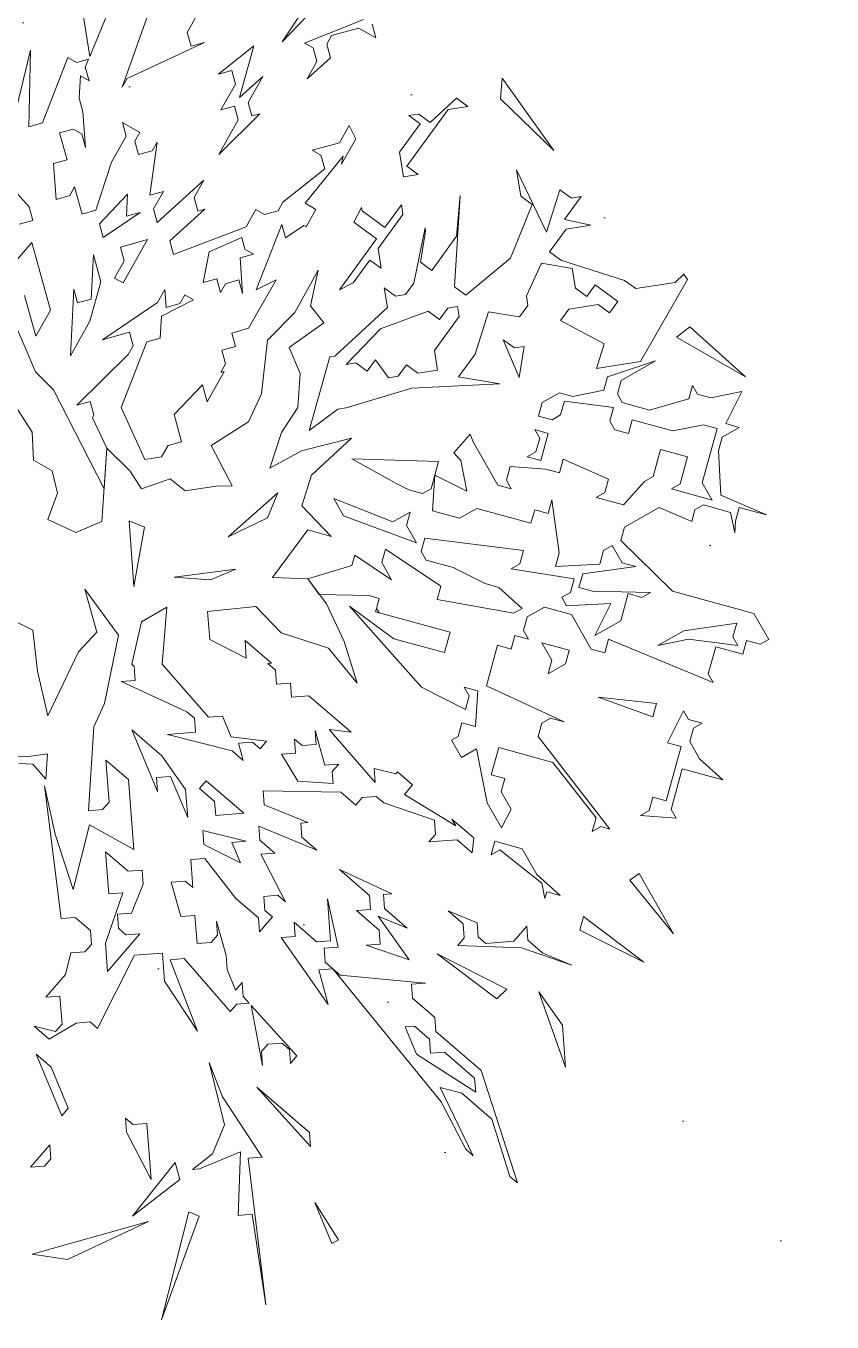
# Model space of a CAD drawing. Header units: millimetres. Extents: x -38151500 to -28914887, y -20564105 to -20349562.
# Drawn here: x -32285556 to -32284884, y -20494034 to -20492955 of the extents above; entities that cross this region are included whole.
import ezdxf

# ---------------------------------------------------------------- set-up
doc = ezdxf.new("R2010")
doc.units = ezdxf.units.MM
doc.header["$MEASUREMENT"] = 0
doc.layers.add('Новый_ГП_озеленение_газон_Ном._пера__74', color=74, linetype='Continuous', lineweight=20)
doc.layers.add('Новый_ГП_озеленение_кустарники_Ном._пера__10', color=75, linetype='Continuous', lineweight=5)

msp = doc.modelspace()

# ---------------------------------------------------------------- hatches: boundary and pattern name
at = {"layer": 'Новый_ГП_озеленение_газон_Ном._пера__74', "linetype": 'Continuous', "lineweight": 20}
h = msp.add_hatch(dxfattribs=at)
h.set_pattern_fill('AR_SAND_0003', color=74, style=0, pattern_type=2)
h.set_pattern_definition([(37.5, (5813926.6, -7295.8), (-24.0004694, 734.119856), [0, -579.12, 0, -647.7, 0, -619.125]), (7.5, (5813926.6, -7295.8), (674.284925, 1075.23765), [0, -312.42, 0, -521.97, 0, -200.025]), (327.5, (5813458, -7295.8), (1186.488555, 2.155777), [0, -190.5, 0, -685.8, 0, -895.35]), (317.5, (5813458, -7295.8), (1145.334679, 334.393985), [0, -95.25, 0, -449.58, 0, -514.35])])
h.paths.add_polyline_path([(-32293694.96, -20504663.52), (-32291903.63, -20505783.03), (-32281275.83, -20488776.26), (-32284827.17, -20486556.57), (-32286924.7, -20489954.85), (-32285213.47, -20491075.66)])

# ---------------------------------------------------------------- linework, layer by layer
at = {"layer": 'Новый_ГП_озеленение_кустарники_Ном._пера__10', "color": 75, "linetype": 'Continuous', "lineweight": 5}
for p, q in [((-32285427.81, -20492871.64), (-32285475.51, -20493006.24)), ((-32285308.03, -20492916.7), (-32285342.2, -20492968.65)), ((-32285342.2, -20492968.65), (-32285297.49, -20492921.4)), ((-32285510.62, -20492930.32), (-32285502.52, -20492980.68)), ((-32285502.52, -20492980.68), (-32285480.87, -20492928.15)), ((-32285421.31, -20492960.88), (-32285409.08, -20492939.28)), ((-32285274.55, -20492949.92), (-32285323.73, -20492969.61)), ((-32285264.23, -20492965.27), (-32285267.36, -20492953.99)), ((-32285418.19, -20492972.15), (-32285421.31, -20492960.88)), ((-32285305.26, -20492970.56), (-32285301.18, -20492963.36)), ((-32285301.18, -20492963.36), (-32285278.63, -20492957.12)), ((-32285278.63, -20492957.12), (-32285264.23, -20492965.27)), ((-32285551.93, -20492975.54), (-32285563.61, -20493023.9)), ((-32285553.29, -20493039.25), (-32285551.93, -20492975.54)), ((-32285471.44, -20492999.04), (-32285406.91, -20492969.03)), ((-32285406.91, -20492969.03), (-32285418.19, -20492972.15)), ((-32285366.02, -20492971.98), (-32285395.45, -20492995.54)), ((-32285377.93, -20493014.96), (-32285366.02, -20492971.98)), ((-32285323.73, -20492969.61), (-32285316.53, -20492973.68)), ((-32285316.53, -20492973.68), (-32285313.41, -20492984.96)), ((-32285302.13, -20492981.83), (-32285305.26, -20492970.56)), ((-32285520.68, -20492981.66), (-32285542.01, -20493036.13)), ((-32285513.48, -20492985.74), (-32285520.68, -20492981.66)), ((-32285503.46, -20492982.96), (-32285513.48, -20492985.74)), ((-32285506.28, -20492989.81), (-32285503.46, -20492982.96)), ((-32285321.56, -20492999.35), (-32285302.13, -20492981.83)), ((-32285313.41, -20492984.96), (-32285321.56, -20492999.35)), ((-32285511.31, -20493015.49), (-32285510.36, -20492997.01)), ((-32285510.36, -20492997.01), (-32285503.16, -20493001.09)), ((-32285503.16, -20493001.09), (-32285506.28, -20492989.81)), ((-32285475.51, -20493006.24), (-32285471.44, -20492999.04)), ((-32285395.45, -20492995.54), (-32285384.17, -20492992.42)), ((-32285384.17, -20492992.42), (-32285381.05, -20493003.69)), ((-32285358.5, -20492997.44), (-32285377.93, -20493014.96)), ((-32285370.73, -20493019.04), (-32285358.5, -20492997.44)), ((-32285160.63, -20493015.9), (-32285159.12, -20492998.91)), ((-32285159.12, -20492998.91), (-32285116.16, -20493059.15)), ((-32285381.05, -20493003.69), (-32285393.28, -20493025.28)), ((-32285508.19, -20493026.76), (-32285511.31, -20493015.49)), ((-32285367.61, -20493030.31), (-32285370.73, -20493019.04)), ((-32285219.19, -20493035.6), (-32285197.24, -20493015.41)), ((-32285197.24, -20493015.41), (-32285187.78, -20493022.29)), ((-32285116.16, -20493059.15), (-32285160.63, -20493015.9)), ((-32285506.02, -20493056.51), (-32285508.19, -20493026.76)), ((-32285395.19, -20493062.23), (-32285360.85, -20493028.44)), ((-32285393.28, -20493025.28), (-32285382.01, -20493022.16)), ((-32285382.01, -20493022.16), (-32285378.88, -20493033.44)), ((-32285360.85, -20493028.44), (-32285367.61, -20493030.31)), ((-32285204.13, -20493024.86), (-32285238.56, -20493072.14)), ((-32285236.81, -20493030), (-32285228.64, -20493028.72)), ((-32285227.36, -20493036.89), (-32285236.81, -20493030)), ((-32285228.64, -20493028.72), (-32285219.19, -20493035.6)), ((-32285187.78, -20493022.29), (-32285204.13, -20493024.86)), ((-32285542.01, -20493036.13), (-32285553.29, -20493039.25)), ((-32285527.62, -20493044.28), (-32285516.34, -20493041.16)), ((-32285516.34, -20493041.16), (-32285509.15, -20493045.23)), ((-32285460.93, -20493044.02), (-32285475.32, -20493035.87)), ((-32285475.32, -20493035.87), (-32285472.2, -20493047.14)), ((-32285378.88, -20493033.44), (-32285395.19, -20493062.23)), ((-32285286.52, -20493038.2), (-32285294.67, -20493052.6)), ((-32285280.92, -20493049.3), (-32285286.52, -20493038.2)), ((-32285244.58, -20493060.53), (-32285227.36, -20493036.89)), ((-32285521.37, -20493066.83), (-32285527.62, -20493044.28)), ((-32285509.15, -20493045.23), (-32285506.02, -20493056.51)), ((-32285472.2, -20493047.14), (-32285484.43, -20493068.73)), ((-32285465, -20493051.22), (-32285460.93, -20493044.02)), ((-32285461.88, -20493062.49), (-32285465, -20493051.22)), ((-32285452.51, -20493096.31), (-32285446.53, -20493052.17)), ((-32285446.53, -20493052.17), (-32285450.61, -20493059.37)), ((-32285294.67, -20493052.6), (-32285317.22, -20493058.85)), ((-32285292.81, -20493070.29), (-32285280.92, -20493049.3)), ((-32285450.61, -20493059.37), (-32285461.88, -20493062.49)), ((-32285323.21, -20493102.99), (-32285291.55, -20493063.88)), ((-32285317.22, -20493058.85), (-32285310.02, -20493062.92)), ((-32285310.02, -20493062.92), (-32285306.9, -20493074.2)), ((-32285291.55, -20493063.88), (-32285292.81, -20493070.29)), ((-32285241.37, -20493080.96), (-32285244.58, -20493060.53)), ((-32285532.65, -20493069.95), (-32285521.37, -20493066.83)), ((-32285530.48, -20493099.7), (-32285532.65, -20493069.95)), ((-32285484.43, -20493068.73), (-32285497.61, -20493108.8)), ((-32285306.9, -20493074.2), (-32285341.68, -20493102.04)), ((-32285238.56, -20493072.14), (-32285229.11, -20493079.03)), ((-32285143.71, -20493096.98), (-32285147.13, -20493075.18)), ((-32285147.13, -20493075.18), (-32285122.23, -20493127.09)), ((-32285570.55, -20493086.51), (-32285553.03, -20493105.94)), ((-32285407.42, -20493083.82), (-32285446.27, -20493118.86)), ((-32285415.57, -20493098.22), (-32285407.42, -20493083.82)), ((-32285229.11, -20493079.03), (-32285241.37, -20493080.96)), ((-32285519.2, -20493096.57), (-32285530.48, -20493099.7)), ((-32285515.13, -20493089.38), (-32285519.2, -20493096.57)), ((-32285508.88, -20493111.92), (-32285515.13, -20493089.38)), ((-32285494.49, -20493120.08), (-32285470.99, -20493095.36)), ((-32285470.99, -20493095.36), (-32285471.94, -20493113.83)), ((-32285441.24, -20493093.19), (-32285452.51, -20493096.31)), ((-32285449.39, -20493107.59), (-32285441.24, -20493093.19)), ((-32285194.02, -20493096.51), (-32285198.81, -20493172.62)), ((-32285197.06, -20493130.48), (-32285194.02, -20493096.51)), ((-32285134.25, -20493103.86), (-32285143.71, -20493096.98)), ((-32285122.23, -20493127.09), (-32285111.02, -20493091.84)), ((-32285111.02, -20493091.84), (-32285101.56, -20493098.73)), ((-32285553.03, -20493105.94), (-32285549.91, -20493117.21)), ((-32285446.27, -20493118.86), (-32285449.39, -20493107.59)), ((-32285435.95, -20493134.21), (-32285406.81, -20493107.93)), ((-32285412.45, -20493109.49), (-32285415.57, -20493098.22)), ((-32285406.81, -20493107.93), (-32285412.45, -20493109.49)), ((-32285341.68, -20493102.04), (-32285345.75, -20493109.23)), ((-32285314.21, -20493108.08), (-32285323.21, -20493102.99)), ((-32285322.36, -20493122.48), (-32285314.21, -20493108.08)), ((-32285282.63, -20493118.8), (-32285276.17, -20493106.62)), ((-32285276.17, -20493106.62), (-32285275.74, -20493109.35)), ((-32285256.83, -20493123.12), (-32285243.05, -20493104.21)), ((-32285243.05, -20493104.21), (-32285241.77, -20493112.38)), ((-32285152.35, -20493148.57), (-32285134.25, -20493103.86)), ((-32285093.39, -20493097.44), (-32285107.17, -20493116.35)), ((-32285101.56, -20493098.73), (-32285093.39, -20493097.44)), ((-32285549.91, -20493117.21), (-32285561.18, -20493120.34)), ((-32285497.61, -20493108.8), (-32285508.88, -20493111.92)), ((-32285460.67, -20493110.71), (-32285491.37, -20493131.35)), ((-32285471.94, -20493113.83), (-32285460.67, -20493110.71)), ((-32285364.23, -20493108.28), (-32285372.38, -20493122.68)), ((-32285357.03, -20493112.36), (-32285364.23, -20493108.28)), ((-32285345.75, -20493109.23), (-32285357.03, -20493112.36)), ((-32285263.72, -20493132.58), (-32285282.63, -20493118.8)), ((-32285275.74, -20493109.35), (-32285256.83, -20493123.12)), ((-32285241.77, -20493112.38), (-32285262.43, -20493140.75)), ((-32285107.17, -20493116.35), (-32285085.45, -20493121.32)), ((-32285491.37, -20493131.35), (-32285494.49, -20493120.08)), ((-32285372.38, -20493122.68), (-32285432.83, -20493145.49)), ((-32285363.97, -20493174.97), (-32285342.63, -20493120.51)), ((-32285342.63, -20493120.51), (-32285339.51, -20493131.78)), ((-32285339.51, -20493131.78), (-32285324.16, -20493121.46)), ((-32285324.16, -20493121.46), (-32285322.36, -20493122.48)), ((-32285232.78, -20493169.59), (-32285223.29, -20493123.44)), ((-32285222.86, -20493126.16), (-32285227.18, -20493151.96)), ((-32285223.29, -20493123.44), (-32285222.86, -20493126.16)), ((-32285105.88, -20493124.53), (-32285119.66, -20493143.44)), ((-32285085.45, -20493121.32), (-32285105.88, -20493124.53)), ((-32285578.44, -20493167.6), (-32285550.86, -20493135.69)), ((-32285550.86, -20493135.69), (-32285535.25, -20493192.06)), ((-32285476.97, -20493139.5), (-32285454.42, -20493133.26)), ((-32285473.85, -20493150.78), (-32285476.97, -20493139.5)), ((-32285454.42, -20493133.26), (-32285474.8, -20493169.25)), ((-32285432.83, -20493145.49), (-32285435.95, -20493134.21)), ((-32285403.08, -20493143.32), (-32285376.01, -20493131.48)), ((-32285376.01, -20493131.48), (-32285373.33, -20493141.15)), ((-32285294.71, -20493175.13), (-32285263.72, -20493132.58)), ((-32285217.72, -20493158.85), (-32285197.06, -20493130.48)), ((-32285501.43, -20493182.69), (-32285499.52, -20493145.75)), ((-32285499.52, -20493145.75), (-32285493.27, -20493168.29)), ((-32285482, -20493165.17), (-32285473.85, -20493150.78)), ((-32285408.11, -20493168.99), (-32285403.08, -20493143.32)), ((-32285366.13, -20493145.22), (-32285377.41, -20493148.35)), ((-32285377.41, -20493148.35), (-32285375.24, -20493178.09)), ((-32285373.33, -20493141.15), (-32285366.13, -20493145.22)), ((-32285269.32, -20493150.21), (-32285283.1, -20493169.12)), ((-32285259.86, -20493157.1), (-32285269.32, -20493150.21)), ((-32285262.43, -20493140.75), (-32285259.86, -20493157.1)), ((-32285189.35, -20493179.51), (-32285152.35, -20493148.57)), ((-32285119.66, -20493143.44), (-32285110.2, -20493150.33)), ((-32285110.2, -20493150.33), (-32285057.32, -20493167.14)), ((-32285331.69, -20493193.81), (-32285312.34, -20493158.53)), ((-32285312.34, -20493158.53), (-32285318.64, -20493188.38)), ((-32285227.18, -20493151.96), (-32285217.72, -20493158.85)), ((-32285126.55, -20493152.89), (-32285139.04, -20493179.98)), ((-32285100.75, -20493157.21), (-32285126.55, -20493152.89)), ((-32285098.18, -20493173.56), (-32285100.75, -20493157.21)), ((-32285493.27, -20493168.29), (-32285502.38, -20493201.16)), ((-32285474.8, -20493169.25), (-32285482, -20493165.17)), ((-32285396.83, -20493165.87), (-32285408.11, -20493168.99)), ((-32285393.71, -20493177.14), (-32285396.83, -20493165.87)), ((-32285389.64, -20493169.94), (-32285393.71, -20493177.14)), ((-32285378.36, -20493166.82), (-32285389.64, -20493169.94)), ((-32285375.24, -20493178.09), (-32285378.36, -20493166.82)), ((-32285370.25, -20493207.06), (-32285347.33, -20493166.57)), ((-32285347.33, -20493166.57), (-32285363.97, -20493174.97)), ((-32285283.1, -20493169.12), (-32285294.71, -20493175.13)), ((-32285239.67, -20493179.04), (-32285232.78, -20493169.59)), ((-32285198.81, -20493172.62), (-32285189.35, -20493179.51)), ((-32285081.83, -20493170.99), (-32285088.72, -20493180.45)), ((-32285062.92, -20493184.76), (-32285081.83, -20493170.99)), ((-32285057.32, -20493167.14), (-32285047.86, -20493174.02)), ((-32285047.86, -20493174.02), (-32285015.18, -20493168.89)), ((-32285004.87, -20493166.47), (-32285043.89, -20493234.81)), ((-32285015.18, -20493168.89), (-32285007.81, -20493162.11)), ((-32285007.81, -20493162.11), (-32285004.87, -20493166.47)), ((-32285575.31, -20493178.88), (-32285547.63, -20493243.24)), ((-32285547.48, -20493213.65), (-32285556.84, -20493179.83)), ((-32285518.68, -20493229.96), (-32285515.82, -20493174.54)), ((-32285515.82, -20493174.54), (-32285512.7, -20493185.81)), ((-32285512.7, -20493185.81), (-32285501.43, -20493182.69)), ((-32285446.01, -20493185.55), (-32285439.89, -20493174.76)), ((-32285416.26, -20493183.38), (-32285442.89, -20493196.83)), ((-32285439.89, -20493174.76), (-32285438.81, -20493189.63)), ((-32285427.54, -20493186.51), (-32285423.46, -20493179.31)), ((-32285423.46, -20493179.31), (-32285416.26, -20493183.38)), ((-32285254.73, -20493189.78), (-32285257.3, -20493173.44)), ((-32285257.3, -20493173.44), (-32285247.84, -20493180.33)), ((-32285247.84, -20493180.33), (-32285239.67, -20493179.04)), ((-32285139.04, -20493179.98), (-32285137.75, -20493188.15)), ((-32285088.72, -20493180.45), (-32285098.18, -20493173.56)), ((-32285535.25, -20493192.06), (-32285547.48, -20493213.65)), ((-32285492.06, -20493216.51), (-32285446.01, -20493185.55)), ((-32285438.81, -20493189.63), (-32285427.54, -20493186.51)), ((-32285354.42, -20493216.88), (-32285331.69, -20493193.81)), ((-32285318.64, -20493188.38), (-32285307.65, -20493202.52)), ((-32285298.62, -20493230.18), (-32285254.73, -20493189.78)), ((-32285220.76, -20493192.82), (-32285260.33, -20493207.41)), ((-32285211.3, -20493199.71), (-32285220.76, -20493192.82)), ((-32285204.41, -20493190.25), (-32285211.3, -20493199.71)), ((-32285196.24, -20493188.97), (-32285204.41, -20493190.25)), ((-32285194.96, -20493197.14), (-32285196.24, -20493188.97)), ((-32285170.44, -20493193.29), (-32285181.65, -20493228.54)), ((-32285144.64, -20493197.61), (-32285170.44, -20493193.29)), ((-32285137.75, -20493188.15), (-32285144.64, -20493197.61)), ((-32285110.67, -20493200.64), (-32285103.78, -20493191.19)), ((-32285103.78, -20493191.19), (-32285079.27, -20493187.33)), ((-32285079.27, -20493187.33), (-32285069.81, -20493194.22)), ((-32285069.81, -20493194.22), (-32285062.92, -20493184.76)), ((-32285502.38, -20493201.16), (-32285518.68, -20493229.96)), ((-32285442.89, -20493196.83), (-32285443.84, -20493215.3)), ((-32285307.65, -20493202.52), (-32285336.54, -20493223.05)), ((-32285215.62, -20493225.51), (-32285194.96, -20493197.14)), ((-32285074.13, -20493220.02), (-32285110.67, -20493200.64)), ((-32285469.51, -20493210.27), (-32285492.06, -20493216.51)), ((-32285466.39, -20493221.54), (-32285469.51, -20493210.27)), ((-32285443.84, -20493215.3), (-32285455.11, -20493218.42)), ((-32285384.35, -20493210.96), (-32285370.25, -20493207.06)), ((-32285381.22, -20493222.24), (-32285384.35, -20493210.96)), ((-32285260.33, -20493207.41), (-32285289.17, -20493237.06)), ((-32285013.98, -20493214.53), (-32285003.05, -20493205.79)), ((-32284956.51, -20493247.31), (-32285013.98, -20493214.53)), ((-32285003.05, -20493205.79), (-32284956.51, -20493247.31)), ((-32285455.11, -20493218.42), (-32285476.45, -20493272.89)), ((-32285470.46, -20493228.74), (-32285466.39, -20493221.54)), ((-32285392.5, -20493225.36), (-32285381.22, -20493222.24)), ((-32285389.38, -20493236.63), (-32285392.5, -20493225.36)), ((-32285359.63, -20493261.59), (-32285354.42, -20493216.88)), ((-32285336.54, -20493223.05), (-32285327.48, -20493244.8)), ((-32285213.05, -20493241.85), (-32285215.62, -20493225.51)), ((-32285158.42, -20493216.52), (-32285148.96, -20493223.41)), ((-32285145.11, -20493247.92), (-32285158.42, -20493216.52)), ((-32285148.96, -20493223.41), (-32285140.79, -20493222.12)), ((-32285140.79, -20493222.12), (-32285145.11, -20493247.92)), ((-32285080.67, -20493240.59), (-32285074.13, -20493220.02)), ((-32285513.39, -20493270.98), (-32285470.46, -20493228.74)), ((-32285393.45, -20493243.83), (-32285389.38, -20493236.63)), ((-32285319.91, -20493291.97), (-32285302.71, -20493230.82)), ((-32285302.71, -20493230.82), (-32285298.62, -20493230.18)), ((-32285289.17, -20493237.06), (-32285281, -20493235.78)), ((-32285281, -20493235.78), (-32285271.54, -20493242.67)), ((-32285271.54, -20493242.67), (-32285264.65, -20493233.21)), ((-32285264.65, -20493233.21), (-32285253.91, -20493248.27)), ((-32285245.74, -20493246.99), (-32285238.85, -20493237.53)), ((-32285238.85, -20493237.53), (-32285229.4, -20493244.42)), ((-32285181.65, -20493228.54), (-32285195.42, -20493247.45)), ((-32285043.89, -20493234.81), (-32285080.67, -20493240.59)), ((-32285071.47, -20493247.32), (-32285031.44, -20493234.01)), ((-32285031.44, -20493234.01), (-32285060.19, -20493250.4)), ((-32285547.63, -20493243.24), (-32285532.61, -20493258.28)), ((-32285404.9, -20493268.24), (-32285390.63, -20493243.05)), ((-32285390.63, -20493243.05), (-32285393.45, -20493243.83)), ((-32285327.48, -20493244.8), (-32285329.42, -20493272.84)), ((-32285253.91, -20493248.27), (-32285245.74, -20493246.99)), ((-32285229.4, -20493244.42), (-32285213.05, -20493241.85)), ((-32285195.42, -20493247.45), (-32285161.02, -20493253.21)), ((-32285074.56, -20493258.6), (-32285071.47, -20493247.32)), ((-32285532.61, -20493258.28), (-32285490.49, -20493340.54)), ((-32285432.3, -20493278.87), (-32285408.8, -20493254.15)), ((-32285408.8, -20493254.15), (-32285404.9, -20493268.24)), ((-32285234.35, -20493256.86), (-32285289.05, -20493273.33)), ((-32285161.02, -20493253.21), (-32285234.35, -20493256.86)), ((-32285100.21, -20493263.71), (-32285074.56, -20493258.6)), ((-32285060.19, -20493250.4), (-32285063.27, -20493261.69)), ((-32285003.77, -20493265.84), (-32285000.68, -20493254.56)), ((-32285000.68, -20493254.56), (-32284996.58, -20493261.74)), ((-32285502.12, -20493267.86), (-32285513.39, -20493270.98)), ((-32285499, -20493279.13), (-32285502.12, -20493267.86)), ((-32285370.39, -20493284.79), (-32285359.63, -20493261.59)), ((-32285128.95, -20493280.1), (-32285125.87, -20493268.82)), ((-32285125.87, -20493268.82), (-32285111.5, -20493260.62)), ((-32285111.5, -20493260.62), (-32285100.21, -20493263.71)), ((-32285107.4, -20493267.81), (-32285110.49, -20493279.09)), ((-32285066.36, -20493272.97), (-32285107.4, -20493267.81)), ((-32285063.27, -20493261.69), (-32285059.17, -20493268.87)), ((-32285059.17, -20493268.87), (-32285036.61, -20493275.05)), ((-32285036.61, -20493275.05), (-32285003.77, -20493265.84)), ((-32284996.58, -20493261.74), (-32284985.3, -20493264.83)), ((-32284985.3, -20493264.83), (-32284959.64, -20493259.72)), ((-32284959.64, -20493259.72), (-32284973, -20493286.39)), ((-32285565.18, -20493270.58), (-32285550.57, -20493293.42)), ((-32285500.35, -20493281.53), (-32285499, -20493279.13)), ((-32285476.45, -20493272.89), (-32285456.8, -20493316.31)), ((-32285426.06, -20493301.42), (-32285432.3, -20493278.87)), ((-32285329.42, -20493272.84), (-32285342.85, -20493293.74)), ((-32285295.86, -20493274.4), (-32285319.91, -20493291.97)), ((-32285289.05, -20493273.33), (-32285295.86, -20493274.4)), ((-32285117.67, -20493283.19), (-32285128.95, -20493280.1)), ((-32285110.49, -20493279.09), (-32285117.67, -20493283.19)), ((-32285069.45, -20493284.26), (-32285066.36, -20493272.97)), ((-32285488.18, -20493306.72), (-32285500.35, -20493281.53)), ((-32285401.34, -20493304.47), (-32285370.39, -20493284.79)), ((-32285127.94, -20493298.57), (-32285132.04, -20493291.38)), ((-32285132.04, -20493291.38), (-32285120.76, -20493294.47)), ((-32285065.35, -20493291.44), (-32285069.45, -20493284.26)), ((-32285054.07, -20493294.53), (-32285065.35, -20493291.44)), ((-32285050.98, -20493283.24), (-32285054.07, -20493294.53)), ((-32285017.13, -20493292.51), (-32285050.98, -20493283.24)), ((-32284991.47, -20493287.4), (-32285017.13, -20493292.51)), ((-32284992.54, -20493335.62), (-32284980.19, -20493290.49)), ((-32284980.19, -20493290.49), (-32284991.47, -20493287.4)), ((-32284961.72, -20493289.48), (-32284976.09, -20493297.67)), ((-32284973, -20493286.39), (-32284961.72, -20493289.48)), ((-32285550.57, -20493293.42), (-32285549.37, -20493316.74)), ((-32285437.33, -20493304.54), (-32285426.06, -20493301.42)), ((-32285342.85, -20493293.74), (-32285352.65, -20493323.34)), ((-32285326.3, -20493308.97), (-32285284.72, -20493298.47)), ((-32285284.72, -20493298.47), (-32285317.85, -20493329.28)), ((-32285199.32, -20493310.71), (-32285185.83, -20493295.05)), ((-32285185.83, -20493295.05), (-32285183.35, -20493301.6)), ((-32285183.35, -20493301.6), (-32285162.86, -20493337.53)), ((-32285131.03, -20493309.85), (-32285127.94, -20493298.57)), ((-32285120.76, -20493294.47), (-32285126.93, -20493317.04)), ((-32284976.09, -20493297.67), (-32284979.18, -20493308.96)), ((-32285492.35, -20493367.88), (-32285488.18, -20493306.72)), ((-32285490.49, -20493340.54), (-32285488.18, -20493306.72)), ((-32285488.18, -20493306.72), (-32285469.02, -20493325.84)), ((-32285442.77, -20493314.14), (-32285437.33, -20493304.54)), ((-32285383.95, -20493338.07), (-32285401.34, -20493304.47)), ((-32285352.65, -20493323.34), (-32285326.3, -20493308.97)), ((-32285193.63, -20493316.98), (-32285199.32, -20493310.71)), ((-32285138.22, -20493313.95), (-32285131.03, -20493309.85)), ((-32285033.58, -20493330.46), (-32285027.4, -20493307.89)), ((-32285027.4, -20493307.89), (-32285004.83, -20493314.06)), ((-32284979.18, -20493308.96), (-32284977.16, -20493345.9)), ((-32285549.37, -20493316.74), (-32285533.79, -20493325.57)), ((-32285456.8, -20493316.31), (-32285442.77, -20493314.14)), ((-32285245.63, -20493337.12), (-32285284.39, -20493315.8)), ((-32285284.39, -20493315.8), (-32285212.1, -20493317.99)), ((-32285212.1, -20493317.99), (-32285215.18, -20493329.28)), ((-32285188.52, -20493342.64), (-32285193.63, -20493316.98)), ((-32285155.68, -20493333.43), (-32285152.59, -20493322.15)), ((-32285152.59, -20493322.15), (-32285122.84, -20493324.23)), ((-32285126.93, -20493317.04), (-32285138.22, -20493313.95)), ((-32285111.55, -20493327.31), (-32285108.46, -20493316.03)), ((-32285108.46, -20493316.03), (-32285070.51, -20493332.48)), ((-32285004.83, -20493314.06), (-32285011.01, -20493336.63)), ((-32285533.79, -20493325.57), (-32285529.44, -20493344.18)), ((-32285469.02, -20493325.84), (-32285459.47, -20493340.58)), ((-32285459.47, -20493340.58), (-32285435.67, -20493332.37)), ((-32285435.67, -20493332.37), (-32285422.98, -20493342.41)), ((-32285317.85, -20493329.28), (-32285325.95, -20493354.77)), ((-32285215.18, -20493329.28), (-32285218.27, -20493340.56)), ((-32285217.26, -20493359.03), (-32285215.18, -20493329.28)), ((-32285215.18, -20493329.28), (-32285188.52, -20493342.64)), ((-32285151.58, -20493340.62), (-32285155.68, -20493333.43)), ((-32285122.84, -20493324.23), (-32285111.55, -20493327.31)), ((-32285070.51, -20493332.48), (-32285073.6, -20493343.76)), ((-32285058.22, -20493354.04), (-32285040.76, -20493334.56)), ((-32285040.76, -20493334.56), (-32285033.58, -20493330.46)), ((-32285529.44, -20493344.18), (-32285537.31, -20493366.17)), ((-32285422.98, -20493342.41), (-32285397.36, -20493338.55)), ((-32285397.36, -20493338.55), (-32285383.95, -20493338.07)), ((-32285345.97, -20493343.88), (-32285387.23, -20493380.74)), ((-32285354.54, -20493364.67), (-32285345.97, -20493343.88)), ((-32285236.74, -20493341.57), (-32285245.63, -20493337.12)), ((-32285225.46, -20493344.66), (-32285236.74, -20493341.57)), ((-32285218.27, -20493340.56), (-32285225.46, -20493344.66)), ((-32285162.86, -20493337.53), (-32285151.58, -20493340.62)), ((-32285073.6, -20493343.76), (-32285080.79, -20493347.86)), ((-32285011.01, -20493336.63), (-32285018.19, -20493340.73)), ((-32285018.19, -20493340.73), (-32284984.34, -20493349.99)), ((-32284984.34, -20493349.99), (-32284992.54, -20493335.62)), ((-32285325.95, -20493354.77), (-32285301.67, -20493380.4)), ((-32285291.14, -20493363.07), (-32285299.33, -20493348.7)), ((-32285299.33, -20493348.7), (-32285250.1, -20493368.24)), ((-32285117.73, -20493349.88), (-32285120.81, -20493361.16)), ((-32285111.61, -20493394.01), (-32285117.73, -20493349.88)), ((-32285080.79, -20493347.86), (-32285058.22, -20493354.04)), ((-32285028.47, -20493356.11), (-32285057.21, -20493372.5)), ((-32285001.36, -20493367.86), (-32285028.47, -20493356.11)), ((-32284991.53, -20493354.09), (-32284998.71, -20493358.19)), ((-32284968.96, -20493360.27), (-32284991.53, -20493354.09)), ((-32284977.16, -20493345.9), (-32284939.21, -20493362.34)), ((-32284961.78, -20493356.17), (-32284964.86, -20493367.45)), ((-32284939.21, -20493362.34), (-32284961.78, -20493356.17)), ((-32285537.31, -20493366.17), (-32285514.11, -20493376.93)), ((-32285387.23, -20493380.74), (-32285354.54, -20493364.67)), ((-32285230.62, -20493385.7), (-32285291.14, -20493363.07)), ((-32285250.1, -20493368.24), (-32285235.73, -20493360.04)), ((-32285235.73, -20493360.04), (-32285238.82, -20493371.32)), ((-32285194.69, -20493365.21), (-32285217.26, -20493359.03)), ((-32285180.32, -20493357.01), (-32285194.69, -20493365.21)), ((-32285135.19, -20493369.36), (-32285180.32, -20493357.01)), ((-32285132.1, -20493358.08), (-32285135.19, -20493369.36)), ((-32285120.81, -20493361.16), (-32285132.1, -20493358.08)), ((-32284998.71, -20493358.19), (-32285001.36, -20493367.86)), ((-32284965.56, -20493377.37), (-32284968.96, -20493360.27)), ((-32285514.11, -20493376.93), (-32285492.35, -20493367.88)), ((-32285465.86, -20493422), (-32285469.84, -20493367.38)), ((-32285469.84, -20493367.38), (-32285456.9, -20493372.71)), ((-32285456.9, -20493372.71), (-32285465.86, -20493422)), ((-32285321, -20493374.83), (-32285350.5, -20493414.34)), ((-32285301.67, -20493380.4), (-32285321, -20493374.83)), ((-32285238.82, -20493371.32), (-32285230.62, -20493385.7)), ((-32285057.21, -20493372.5), (-32285060.3, -20493383.79)), ((-32284964.86, -20493367.45), (-32284965.56, -20493377.37)), ((-32285226.52, -20493392.88), (-32285223.44, -20493381.6)), ((-32285223.44, -20493381.6), (-32285141.36, -20493391.93)), ((-32285067.48, -20493387.89), (-32285074.67, -20493391.98)), ((-32285059.29, -20493402.26), (-32285067.48, -20493387.89)), ((-32285060.3, -20493383.79), (-32285017.24, -20493425.89)), ((-32285284.25, -20493404.38), (-32285281.93, -20493395.91)), ((-32285281.93, -20493395.91), (-32285251.17, -20493416.46)), ((-32285259.36, -20493402.09), (-32285256.28, -20493390.8)), ((-32285256.28, -20493390.8), (-32285210.13, -20493421.62)), ((-32285222.42, -20493400.07), (-32285226.52, -20493392.88)), ((-32285141.36, -20493391.93), (-32285144.45, -20493403.21)), ((-32285114.7, -20493405.29), (-32285111.61, -20493394.01)), ((-32285074.67, -20493391.98), (-32285077.76, -20493403.27)), ((-32285432.33, -20493414.27), (-32285380.94, -20493407.65)), ((-32285380.94, -20493407.65), (-32285401.92, -20493416.38)), ((-32285321.02, -20493415.68), (-32285284.25, -20493404.38)), ((-32285251.17, -20493416.46), (-32285259.36, -20493402.09)), ((-32285199.86, -20493406.24), (-32285222.42, -20493400.07)), ((-32285173.19, -20493419.6), (-32285199.86, -20493406.24)), ((-32285144.45, -20493403.21), (-32285151.63, -20493407.31)), ((-32285151.63, -20493407.31), (-32285099.31, -20493415.56)), ((-32285077.76, -20493403.27), (-32285114.7, -20493405.29)), ((-32285092.13, -20493411.46), (-32285048, -20493405.35)), ((-32285048, -20493405.35), (-32285059.29, -20493402.26)), ((-32285401.92, -20493416.38), (-32285432.33, -20493414.27)), ((-32285350.5, -20493414.34), (-32285321.02, -20493415.68)), ((-32285311.44, -20493428.56), (-32285321.02, -20493415.68)), ((-32285321.02, -20493415.68), (-32285305.56, -20493436.47)), ((-32285161.91, -20493422.69), (-32285173.19, -20493419.6)), ((-32285099.31, -20493415.56), (-32285102.4, -20493426.85)), ((-32285095.22, -20493422.75), (-32285092.13, -20493411.46)), ((-32285478.47, -20493462.5), (-32285506.55, -20493424.28)), ((-32285506.55, -20493424.28), (-32285496.62, -20493459.84)), ((-32285269.9, -20493429.53), (-32285311.44, -20493428.56)), ((-32285261.44, -20493431.84), (-32285269.9, -20493429.53)), ((-32285210.13, -20493421.62), (-32285213.22, -20493432.91)), ((-32285142.43, -20493440.15), (-32285161.91, -20493422.69)), ((-32285102.4, -20493426.85), (-32285109.59, -20493430.94)), ((-32285109.59, -20493430.94), (-32285105.49, -20493438.13)), ((-32285083.93, -20493425.84), (-32285095.22, -20493422.75)), ((-32285035.71, -20493426.9), (-32285083.93, -20493425.84)), ((-32285060.35, -20493450.48), (-32285054.18, -20493427.91)), ((-32285054.18, -20493427.91), (-32285042.9, -20493431)), ((-32285042.9, -20493431), (-32285035.71, -20493426.9)), ((-32285017.24, -20493425.89), (-32284949.54, -20493444.42)), ((-32285438.33, -20493439.22), (-32285459.46, -20493451.47)), ((-32285442.18, -20493486.73), (-32285438.33, -20493439.22)), ((-32285364.17, -20493438.74), (-32285404.37, -20493442.88)), ((-32285343.15, -20493460.62), (-32285364.17, -20493438.74)), ((-32285305.56, -20493436.47), (-32285290.83, -20493467.77)), ((-32285226.36, -20493505.87), (-32285286.35, -20493438.46)), ((-32285286.35, -20493438.46), (-32285249.41, -20493465.45)), ((-32285264.53, -20493443.13), (-32285263.76, -20493440.3)), ((-32285263.76, -20493440.3), (-32285261.44, -20493431.84)), ((-32285261.71, -20493443.9), (-32285263.76, -20493440.3)), ((-32285263.76, -20493440.3), (-32285261.71, -20493443.9)), ((-32285213.22, -20493432.91), (-32285149.61, -20493444.25)), ((-32285149.61, -20493444.25), (-32285142.43, -20493440.15)), ((-32285123.96, -20493439.14), (-32285138.33, -20493447.34)), ((-32285101.39, -20493445.32), (-32285123.96, -20493439.14)), ((-32285105.49, -20493438.13), (-32285068.55, -20493436.11)), ((-32285068.55, -20493436.11), (-32285081.91, -20493462.77)), ((-32285550.03, -20493458.25), (-32285577.94, -20493444.34)), ((-32285459.46, -20493451.47), (-32285467.6, -20493486.66)), ((-32285404.37, -20493442.88), (-32285402.64, -20493466.21)), ((-32285261.71, -20493443.9), (-32285264.53, -20493443.13)), ((-32285202.47, -20493460.11), (-32285261.71, -20493443.9)), ((-32285138.33, -20493447.34), (-32285141.42, -20493458.62)), ((-32285085, -20493474.06), (-32285101.39, -20493445.32)), ((-32285081.91, -20493462.77), (-32285060.35, -20493450.48)), ((-32284963.91, -20493452.61), (-32285008.03, -20493458.73)), ((-32284967, -20493463.9), (-32284963.91, -20493452.61)), ((-32284949.54, -20493444.42), (-32284937.24, -20493465.98)), ((-32285546.05, -20493492.33), (-32285550.03, -20493458.25)), ((-32285496.62, -20493459.84), (-32285511.85, -20493476.39)), ((-32285490.13, -20493519.42), (-32285478.47, -20493462.5)), ((-32285303.88, -20493473.2), (-32285343.15, -20493460.62)), ((-32285207.1, -20493477.03), (-32285202.47, -20493460.11)), ((-32285148.6, -20493462.72), (-32285151.69, -20493474)), ((-32285137.32, -20493465.81), (-32285148.6, -20493462.72)), ((-32285141.42, -20493458.62), (-32285137.32, -20493465.81)), ((-32285008.03, -20493458.73), (-32285029.59, -20493471.03)), ((-32284962.9, -20493471.08), (-32284967, -20493463.9)), ((-32285402.64, -20493466.21), (-32285372.18, -20493481.55)), ((-32285372.18, -20493481.55), (-32285373.26, -20493466.97)), ((-32285373.26, -20493466.97), (-32285351.33, -20493485.88)), ((-32285279.85, -20493502.33), (-32285303.88, -20493473.2)), ((-32285290.83, -20493467.77), (-32285279.85, -20493502.33)), ((-32285249.41, -20493465.45), (-32285207.1, -20493477.03)), ((-32285162.97, -20493470.91), (-32285172.24, -20493504.77)), ((-32285151.69, -20493474), (-32285162.97, -20493470.91)), ((-32285117.84, -20493483.26), (-32285126.04, -20493468.89)), ((-32285126.04, -20493468.89), (-32285103.47, -20493475.07)), ((-32285073.72, -20493477.15), (-32285085, -20493474.06)), ((-32285070.63, -20493465.86), (-32285073.72, -20493477.15)), ((-32284983.45, -20493501.85), (-32285070.63, -20493465.86)), ((-32285029.59, -20493471.03), (-32285003.94, -20493465.92)), ((-32285003.94, -20493465.92), (-32284962.9, -20493471.08)), ((-32284981.37, -20493472.09), (-32284987.54, -20493494.66)), ((-32284958.8, -20493478.27), (-32284981.37, -20493472.09)), ((-32284955.71, -20493466.99), (-32284958.8, -20493478.27)), ((-32284944.43, -20493470.07), (-32284955.71, -20493466.99)), ((-32284937.24, -20493465.98), (-32284944.43, -20493470.07)), ((-32285511.85, -20493476.39), (-32285537.37, -20493529.55)), ((-32285120.93, -20493494.55), (-32285117.84, -20493483.26)), ((-32285103.47, -20493475.07), (-32285106.56, -20493486.35)), ((-32285537.37, -20493529.55), (-32285546.05, -20493492.33)), ((-32285467.6, -20493486.66), (-32285465.51, -20493488.46)), ((-32285465.51, -20493488.46), (-32285464.65, -20493500.13)), ((-32285403.73, -20493530.81), (-32285442.18, -20493486.73)), ((-32285351.33, -20493485.88), (-32285354.25, -20493486.09)), ((-32285354.25, -20493486.09), (-32285347.98, -20493491.49)), ((-32285347.98, -20493491.49), (-32285347.12, -20493503.16)), ((-32285106.56, -20493486.35), (-32285120.93, -20493494.55)), ((-32284987.54, -20493494.66), (-32284983.45, -20493501.85)), ((-32285464.65, -20493500.13), (-32285476.32, -20493500.99)), ((-32285476.32, -20493500.99), (-32285421.66, -20493526.27)), ((-32285347.12, -20493503.16), (-32285335.45, -20493502.3)), ((-32285335.45, -20493502.3), (-32285334.59, -20493513.96)), ((-32285189.7, -20493524.25), (-32285226.36, -20493505.87)), ((-32285179.42, -20493508.86), (-32285190.71, -20493505.78)), ((-32285190.71, -20493505.78), (-32285186.61, -20493512.96)), ((-32285172.24, -20493504.77), (-32285107.62, -20493534.58)), ((-32285334.59, -20493513.96), (-32285320.01, -20493512.88)), ((-32285320.01, -20493512.88), (-32285284.76, -20493543.27)), ((-32285186.61, -20493512.96), (-32285189.7, -20493524.25)), ((-32285181.5, -20493538.62), (-32285179.42, -20493508.86)), ((-32285033.75, -20493530.53), (-32285079.27, -20493514.03)), ((-32285079.27, -20493514.03), (-32285030.66, -20493519.25)), ((-32285499.19, -20493538.66), (-32285490.13, -20493519.42)), ((-32285421.66, -20493526.27), (-32285415.39, -20493531.67)), ((-32285030.66, -20493519.25), (-32285033.75, -20493530.53)), ((-32285021.45, -20493552.09), (-32285008.09, -20493525.43)), ((-32285008.09, -20493525.43), (-32285003.99, -20493532.61)), ((-32285503.55, -20493608.58), (-32285499.19, -20493538.66)), ((-32285415.39, -20493531.67), (-32285414.53, -20493543.34)), ((-32285392.06, -20493529.95), (-32285403.73, -20493530.81)), ((-32285384.93, -20493547.01), (-32285392.06, -20493529.95)), ((-32285195.87, -20493546.81), (-32285192.78, -20493535.53)), ((-32285192.78, -20493535.53), (-32285181.5, -20493538.62)), ((-32285126.09, -20493535.59), (-32285129.18, -20493546.87)), ((-32285118.91, -20493531.49), (-32285126.09, -20493535.59)), ((-32285107.62, -20493534.58), (-32285118.91, -20493531.49)), ((-32285003.99, -20493532.61), (-32284992.71, -20493535.7)), ((-32284992.71, -20493535.7), (-32284999.89, -20493539.8)), ((-32285442.4, -20493563), (-32285467.46, -20493541.39)), ((-32285467.46, -20493541.39), (-32285446.08, -20493592.6)), ((-32285414.53, -20493543.34), (-32285437.86, -20493545.07)), ((-32285437.86, -20493545.07), (-32285384.07, -20493558.68)), ((-32285355.33, -20493550.69), (-32285384.93, -20493547.01)), ((-32285325.73, -20493554.36), (-32285332, -20493548.96)), ((-32285332, -20493548.96), (-32285331.14, -20493560.63)), ((-32285306.94, -20493570.57), (-32285314.93, -20493541.83)), ((-32285314.93, -20493541.83), (-32285314.07, -20493553.5)), ((-32285284.76, -20493543.27), (-32285303.26, -20493540.97)), ((-32285303.26, -20493540.97), (-32285264.81, -20493585.05)), ((-32285201.26, -20493549.89), (-32285195.87, -20493546.81)), ((-32285193.07, -20493564.26), (-32285201.26, -20493549.89)), ((-32285129.18, -20493546.87), (-32285069.39, -20493623.87)), ((-32284999.89, -20493539.8), (-32285002.98, -20493551.08)), ((-32285555.54, -20493563.68), (-32285537.81, -20493561.2)), ((-32285537.81, -20493561.2), (-32285539.05, -20493582.22)), ((-32285384.07, -20493558.68), (-32285374.67, -20493566.78)), ((-32285378.67, -20493552.42), (-32285367, -20493551.55)), ((-32285374.67, -20493566.78), (-32285378.67, -20493552.42)), ((-32285367, -20493551.55), (-32285360.73, -20493556.95)), ((-32285360.73, -20493556.95), (-32285355.33, -20493550.69)), ((-32285331.14, -20493560.63), (-32285342.8, -20493561.49)), ((-32285314.07, -20493553.5), (-32285325.73, -20493554.36)), ((-32285180.49, -20493557.09), (-32285193.07, -20493564.26)), ((-32285171.55, -20493601.98), (-32285180.49, -20493557.09)), ((-32285162.02, -20493556.08), (-32285168.2, -20493578.64)), ((-32285116.89, -20493568.43), (-32285162.02, -20493556.08)), ((-32285022.52, -20493600.31), (-32285010.17, -20493555.18)), ((-32285010.17, -20493555.18), (-32285021.45, -20493552.09)), ((-32285002.98, -20493551.08), (-32284994.79, -20493565.45)), ((-32285567.21, -20493562.99), (-32285555.54, -20493563.68)), ((-32285550.04, -20493569.86), (-32285561.72, -20493569.17)), ((-32285539.05, -20493582.22), (-32285550.04, -20493569.86)), ((-32285470.27, -20493582.66), (-32285489.07, -20493566.45)), ((-32285489.07, -20493566.45), (-32285486.48, -20493601.45)), ((-32285422.74, -20493590.87), (-32285442.4, -20493563)), ((-32285342.8, -20493561.49), (-32285329.41, -20493583.96)), ((-32285295.27, -20493569.71), (-32285306.94, -20493570.57)), ((-32285300.67, -20493575.97), (-32285295.27, -20493569.71)), ((-32285081.01, -20493614.63), (-32285116.89, -20493568.43)), ((-32284994.79, -20493565.45), (-32284975.31, -20493582.91)), ((-32285465.95, -20493640.99), (-32285470.27, -20493582.66)), ((-32285446.94, -20493580.93), (-32285435.27, -20493580.07)), ((-32285446.08, -20493592.6), (-32285446.94, -20493580.93)), ((-32285435.27, -20493580.07), (-32285421.01, -20493614.2)), ((-32285299.93, -20493585.97), (-32285300.67, -20493575.97)), ((-32285264.81, -20493585.05), (-32285265.67, -20493573.38)), ((-32285265.67, -20493573.38), (-32285247.74, -20493577.92)), ((-32285247.74, -20493577.92), (-32285246.39, -20493576.35)), ((-32285246.39, -20493576.35), (-32285233.86, -20493587.16)), ((-32285168.2, -20493578.64), (-32285156.91, -20493581.73)), ((-32285156.91, -20493581.73), (-32285160, -20493593.01)), ((-32285009.16, -20493573.65), (-32285018.42, -20493607.5)), ((-32284975.31, -20493582.91), (-32285009.16, -20493573.65)), ((-32285526.24, -20493698.24), (-32285540.27, -20493587.84)), ((-32285540.27, -20493587.84), (-32285531.42, -20493628.24)), ((-32285421.01, -20493614.2), (-32285422.74, -20493590.87)), ((-32285405.67, -20493583.74), (-32285411.08, -20493590.01)), ((-32285411.08, -20493590.01), (-32285398.55, -20493600.81)), ((-32285374.35, -20493610.75), (-32285405.67, -20493583.74)), ((-32285293.55, -20493593.04), (-32285358.14, -20493591.95)), ((-32285358.14, -20493591.95), (-32285357.28, -20493603.62)), ((-32285329.41, -20493583.96), (-32285299.93, -20493585.97)), ((-32285281.01, -20493603.84), (-32285293.55, -20493593.04)), ((-32285233.86, -20493587.16), (-32285240.61, -20493594.99)), ((-32285160, -20493593.01), (-32285151.8, -20493607.39)), ((-32285486.48, -20493601.45), (-32285491.88, -20493607.72)), ((-32285398.55, -20493600.81), (-32285397.68, -20493612.48)), ((-32285357.28, -20493603.62), (-32285320.98, -20493618.53)), ((-32285275.61, -20493597.58), (-32285281.01, -20493603.84)), ((-32285263.95, -20493596.71), (-32285275.61, -20493597.58)), ((-32285257.68, -20493602.12), (-32285263.95, -20493596.71)), ((-32285215.55, -20493616.59), (-32285257.68, -20493602.12)), ((-32285240.61, -20493594.99), (-32285197.62, -20493621.13)), ((-32285159.6, -20493622.94), (-32285171.55, -20493601.98)), ((-32285036.89, -20493608.51), (-32285033.8, -20493597.23)), ((-32285033.8, -20493597.23), (-32285022.52, -20493600.31)), ((-32285491.88, -20493607.72), (-32285503.55, -20493608.58)), ((-32285397.68, -20493612.48), (-32285374.35, -20493610.75)), ((-32285151.8, -20493607.39), (-32285159.6, -20493622.94)), ((-32285084.1, -20493625.91), (-32285081.01, -20493614.63)), ((-32285044.07, -20493612.61), (-32285036.89, -20493608.51)), ((-32285014.32, -20493614.68), (-32285044.07, -20493612.61)), ((-32285018.42, -20493607.5), (-32285014.32, -20493614.68)), ((-32285516.3, -20493674.04), (-32285502.68, -20493620.25)), ((-32285502.68, -20493620.25), (-32285465.95, -20493640.99)), ((-32285372.62, -20493634.08), (-32285408.48, -20493625.01)), ((-32285408.48, -20493625.01), (-32285407.62, -20493636.67)), ((-32285313.42, -20493641.43), (-32285361.82, -20493621.55)), ((-32285361.82, -20493621.55), (-32285360.95, -20493633.22)), ((-32285320.98, -20493618.53), (-32285326.82, -20493618.96)), ((-32285326.82, -20493618.96), (-32285325.95, -20493630.63)), ((-32285214.69, -20493628.26), (-32285215.55, -20493616.59)), ((-32285197.62, -20493621.13), (-32285200.97, -20493615.51)), ((-32285200.97, -20493615.51), (-32285182.7, -20493631.27)), ((-32285076.92, -20493621.81), (-32285084.1, -20493625.91)), ((-32285069.39, -20493623.87), (-32285076.92, -20493621.81)), ((-32285531.42, -20493628.24), (-32285516.3, -20493674.04)), ((-32285407.62, -20493636.67), (-32285377.16, -20493652.01)), ((-32285384.29, -20493634.95), (-32285372.62, -20493634.08)), ((-32285377.16, -20493652.01), (-32285384.29, -20493634.95)), ((-32285360.95, -20493633.22), (-32285348.42, -20493644.02)), ((-32285325.95, -20493630.63), (-32285313.42, -20493641.43)), ((-32285220.09, -20493634.53), (-32285214.69, -20493628.26)), ((-32285196.76, -20493632.8), (-32285220.09, -20493634.53)), ((-32285184.23, -20493643.6), (-32285196.76, -20493632.8)), ((-32285182.7, -20493631.27), (-32285184.23, -20493643.6)), ((-32285168.25, -20493645.34), (-32285165.17, -20493634.05)), ((-32285165.17, -20493634.05), (-32285142.6, -20493640.23)), ((-32285489.29, -20493642.72), (-32285486.7, -20493677.72)), ((-32285470.49, -20493658.92), (-32285489.29, -20493642.72)), ((-32285348.42, -20493644.02), (-32285360.09, -20493644.89)), ((-32285360.09, -20493644.89), (-32285339.57, -20493684.42)), ((-32285161.07, -20493641.24), (-32285168.25, -20493645.34)), ((-32285126.21, -20493668.97), (-32285161.07, -20493641.24)), ((-32285142.6, -20493640.23), (-32285130.3, -20493661.78)), ((-32285458.83, -20493658.06), (-32285470.49, -20493658.92)), ((-32285457.96, -20493669.72), (-32285458.83, -20493658.06)), ((-32285406.76, -20493648.34), (-32285418.42, -20493649.2)), ((-32285418.42, -20493649.2), (-32285416.7, -20493672.54)), ((-32285380.83, -20493681.61), (-32285406.76, -20493648.34)), ((-32285269.57, -20493679.24), (-32285294.63, -20493657.64)), ((-32285294.63, -20493657.64), (-32285250.9, -20493677.86)), ((-32285422.96, -20493667.13), (-32285434.63, -20493668)), ((-32285434.63, -20493668), (-32285426.64, -20493696.73)), ((-32285416.7, -20493672.54), (-32285422.96, -20493667.13)), ((-32285130.3, -20493661.78), (-32285110.82, -20493679.24)), ((-32285123.65, -20493681.8), (-32285126.21, -20493668.97)), ((-32285052.94, -20493666.48), (-32285045.14, -20493660.83)), ((-32285016.46, -20493711.13), (-32285052.94, -20493666.48)), ((-32285045.14, -20493660.83), (-32285016.46, -20493711.13)), ((-32285475.03, -20493676.85), (-32285489.51, -20493718.98)), ((-32285486.7, -20493677.72), (-32285475.03, -20493676.85)), ((-32285467.9, -20493693.92), (-32285457.96, -20493669.72)), ((-32285345.83, -20493679.02), (-32285357.5, -20493679.89)), ((-32285357.5, -20493679.89), (-32285356.64, -20493691.55)), ((-32285339.57, -20493684.42), (-32285345.83, -20493679.02)), ((-32285268.71, -20493690.91), (-32285269.57, -20493679.24)), ((-32285250.9, -20493677.86), (-32285257.9, -20493678.38)), ((-32285257.9, -20493678.38), (-32285257.04, -20493690.05)), ((-32285122.11, -20493676.16), (-32285123.65, -20493681.8)), ((-32285110.82, -20493679.24), (-32285122.11, -20493676.16)), ((-32285362.04, -20493697.82), (-32285380.83, -20493681.61)), ((-32285301.98, -20493716.83), (-32285304.57, -20493681.83)), ((-32285304.57, -20493681.83), (-32285295.71, -20493722.24)), ((-32285257.04, -20493690.05), (-32285238.24, -20493706.25)), ((-32285514.57, -20493697.38), (-32285526.24, -20493698.24)), ((-32285502.04, -20493708.18), (-32285514.57, -20493697.38)), ((-32285479.57, -20493694.79), (-32285467.9, -20493693.92)), ((-32285478.71, -20493706.45), (-32285479.57, -20493694.79)), ((-32285426.64, -20493696.73), (-32285414.97, -20493695.87)), ((-32285414.97, -20493695.87), (-32285413.24, -20493719.2)), ((-32285396.18, -20493712.07), (-32285397.04, -20493700.41)), ((-32285397.04, -20493700.41), (-32285389.05, -20493729.14)), ((-32285361.18, -20493709.48), (-32285362.04, -20493697.82)), ((-32285350.37, -20493696.95), (-32285361.18, -20493709.48)), ((-32285356.64, -20493691.55), (-32285350.37, -20493696.95)), ((-32285331.58, -20493713.16), (-32285332.44, -20493701.49)), ((-32285332.44, -20493701.49), (-32285313.65, -20493717.7)), ((-32285280.37, -20493691.77), (-32285268.71, -20493690.91)), ((-32285261.58, -20493707.98), (-32285280.37, -20493691.77)), ((-32285238.24, -20493706.25), (-32285262.44, -20493696.31)), ((-32285262.44, -20493696.31), (-32285236.73, -20493732.76)), ((-32285191.58, -20493702.8), (-32285204.11, -20493692)), ((-32285204.11, -20493692), (-32285179.91, -20493701.94)), ((-32285094.43, -20493707.99), (-32285091.34, -20493696.7)), ((-32285091.34, -20493696.7), (-32285041.1, -20493734.71)), ((-32285501.18, -20493719.85), (-32285502.04, -20493708.18)), ((-32285487.78, -20493742.32), (-32285460.77, -20493710.99)), ((-32285472.44, -20493711.85), (-32285478.71, -20493706.45)), ((-32285460.77, -20493710.99), (-32285472.44, -20493711.85)), ((-32285401.58, -20493718.34), (-32285396.18, -20493712.07)), ((-32285260.71, -20493719.65), (-32285261.58, -20493707.98)), ((-32285190.71, -20493714.47), (-32285191.58, -20493702.8)), ((-32285179.91, -20493701.94), (-32285179.05, -20493713.6)), ((-32285149.45, -20493717.28), (-32285138.65, -20493704.75)), ((-32285138.65, -20493704.75), (-32285137.78, -20493716.41)), ((-32285041.1, -20493734.71), (-32285094.43, -20493707.99)), ((-32285506.58, -20493726.11), (-32285501.18, -20493719.85)), ((-32285489.51, -20493718.98), (-32285487.78, -20493742.32)), ((-32285413.24, -20493719.2), (-32285401.58, -20493718.34)), ((-32285343.24, -20493714.02), (-32285331.58, -20493713.16)), ((-32285303.93, -20493769.77), (-32285343.24, -20493714.02)), ((-32285313.65, -20493717.7), (-32285301.98, -20493716.83)), ((-32285295.71, -20493722.24), (-32285307.38, -20493723.1)), ((-32285272.38, -20493720.51), (-32285260.71, -20493719.65)), ((-32285236.73, -20493732.76), (-32285272.38, -20493720.51)), ((-32285196.12, -20493720.73), (-32285190.71, -20493714.47)), ((-32285143.18, -20493722.68), (-32285196.12, -20493720.73)), ((-32285179.05, -20493713.6), (-32285172.78, -20493719)), ((-32285172.78, -20493719), (-32285149.45, -20493717.28)), ((-32285101.06, -20493737.16), (-32285143.18, -20493722.68)), ((-32285137.78, -20493716.41), (-32285125.25, -20493727.22)), ((-32285522.78, -20493744.91), (-32285518.24, -20493726.97)), ((-32285518.24, -20493726.97), (-32285506.58, -20493726.11)), ((-32285465.31, -20493728.92), (-32285496, -20493789.85)), ((-32285441.98, -20493727.19), (-32285465.31, -20493728.92)), ((-32285440.25, -20493750.53), (-32285441.98, -20493727.19)), ((-32285424.05, -20493731.73), (-32285435.71, -20493732.6)), ((-32285435.71, -20493732.6), (-32285412.95, -20493792.11)), ((-32285385.59, -20493775.81), (-32285424.05, -20493731.73)), ((-32285389.05, -20493729.14), (-32285388.18, -20493740.81)), ((-32285307.38, -20493723.1), (-32285306.52, -20493734.77)), ((-32285163.5, -20493765.24), (-32285213.18, -20493727.86)), ((-32285213.18, -20493727.86), (-32285155.16, -20493757.26)), ((-32285125.25, -20493727.22), (-32285101.06, -20493737.16)), ((-32285388.18, -20493740.81), (-32285381.06, -20493757.88)), ((-32285300.25, -20493740.17), (-32285311.92, -20493741.03)), ((-32285311.92, -20493741.03), (-32285303.93, -20493769.77)), ((-32285306.52, -20493734.77), (-32285300.25, -20493740.17)), ((-32285300.25, -20493740.17), (-32285293.99, -20493745.57)), ((-32285209.95, -20493850.79), (-32285300.25, -20493740.17)), ((-32285538.99, -20493763.7), (-32285522.78, -20493744.91)), ((-32285412.95, -20493792.11), (-32285440.25, -20493750.53)), ((-32285381.06, -20493757.88), (-32285375.65, -20493751.61)), ((-32285375.65, -20493751.61), (-32285374.79, -20493763.28)), ((-32285293.99, -20493745.57), (-32285223.12, -20493752.06)), ((-32285223.12, -20493752.06), (-32285234.79, -20493752.92)), ((-32285234.79, -20493752.92), (-32285233.93, -20493764.59)), ((-32285527.32, -20493762.84), (-32285538.99, -20493763.7)), ((-32285525.59, -20493786.17), (-32285527.32, -20493762.84)), ((-32285374.79, -20493763.28), (-32285369.82, -20493768.78)), ((-32285233.93, -20493764.59), (-32285215.13, -20493780.79)), ((-32285155.16, -20493757.26), (-32285163.5, -20493765.24)), ((-32285106.41, -20493822.12), (-32285128.66, -20493759.25)), ((-32285128.66, -20493759.25), (-32285109, -20493787.12)), ((-32285380.19, -20493769.54), (-32285385.59, -20493775.81)), ((-32285369.82, -20493768.78), (-32285380.19, -20493769.54)), ((-32285358.81, -20493820.75), (-32285368.17, -20493770.61)), ((-32285368.17, -20493770.61), (-32285330.07, -20493812.76)), ((-32285513.93, -20493785.31), (-32285536.4, -20493798.7)), ((-32285531, -20493792.44), (-32285525.59, -20493786.17)), ((-32285502.26, -20493784.44), (-32285513.93, -20493785.31)), ((-32285496, -20493789.85), (-32285502.26, -20493784.44)), ((-32285215.13, -20493780.79), (-32285214.27, -20493792.46)), ((-32285109, -20493787.12), (-32285106.41, -20493822.12)), ((-32285536.4, -20493798.7), (-32285548.93, -20493787.9)), ((-32285548.93, -20493787.9), (-32285531, -20493792.44)), ((-32285232.2, -20493787.92), (-32285239.98, -20493788.49)), ((-32285239.98, -20493788.49), (-32285230.47, -20493811.25)), ((-32285219.67, -20493798.72), (-32285232.2, -20493787.92)), ((-32285214.27, -20493792.46), (-32285176.68, -20493824.87)), ((-32285354.27, -20493802.82), (-32285359.67, -20493809.08)), ((-32285359.67, -20493809.08), (-32285358.81, -20493820.75)), ((-32285342.6, -20493801.95), (-32285354.27, -20493802.82)), ((-32285336.34, -20493807.36), (-32285342.6, -20493801.95)), ((-32285335.47, -20493819.02), (-32285336.34, -20493807.36)), ((-32285218.81, -20493810.39), (-32285219.67, -20493798.72)), ((-32285525.82, -20493862.44), (-32285547.2, -20493811.23)), ((-32285547.2, -20493811.23), (-32285534.67, -20493822.03)), ((-32285390.35, -20493870.01), (-32285402.99, -20493818.15)), ((-32285402.99, -20493818.15), (-32285392.08, -20493846.67)), ((-32285330.07, -20493812.76), (-32285335.47, -20493819.02)), ((-32285230.47, -20493811.25), (-32285181.22, -20493842.8)), ((-32285207.14, -20493809.53), (-32285218.81, -20493810.39)), ((-32285182.08, -20493831.13), (-32285207.14, -20493809.53)), ((-32285534.67, -20493822.03), (-32285520.41, -20493856.17)), ((-32285176.68, -20493824.87), (-32285146.39, -20493918.37)), ((-32285318.63, -20493888.16), (-32285363.35, -20493838.68)), ((-32285363.35, -20493838.68), (-32285319.49, -20493876.49)), ((-32285192.88, -20493843.66), (-32285210.82, -20493839.12)), ((-32285210.82, -20493839.12), (-32285183.17, -20493895.73)), ((-32285181.22, -20493842.8), (-32285182.08, -20493831.13)), ((-32285392.08, -20493846.67), (-32285359.03, -20493897.01)), ((-32285189.43, -20493890.33), (-32285209.95, -20493850.79)), ((-32285167.82, -20493865.27), (-32285192.88, -20493843.66)), ((-32285520.41, -20493856.17), (-32285525.82, -20493862.44)), ((-32285472.02, -20493876.05), (-32285472.88, -20493864.38)), ((-32285472.88, -20493864.38), (-32285466.62, -20493869.79)), ((-32285466.62, -20493869.79), (-32285454.95, -20493868.92)), ((-32285454.95, -20493868.92), (-32285451.5, -20493915.59)), ((-32285400.29, -20493894.2), (-32285390.35, -20493870.01)), ((-32285152.65, -20493912.97), (-32285167.82, -20493865.27)), ((-32285451.5, -20493915.59), (-32285472.02, -20493876.05)), ((-32285319.49, -20493876.49), (-32285318.63, -20493888.16)), ((-32285551.96, -20493905.43), (-32285535.76, -20493886.63)), ((-32285535.76, -20493886.63), (-32285534.89, -20493898.3)), ((-32285416.93, -20493907.16), (-32285400.29, -20493894.2)), ((-32285376.96, -20493892.48), (-32285411.1, -20493906.73)), ((-32285378.91, -20493945.41), (-32285376.96, -20493892.48)), ((-32285183.17, -20493895.73), (-32285189.43, -20493890.33)), ((-32285540.29, -20493904.56), (-32285551.96, -20493905.43)), ((-32285534.89, -20493898.3), (-32285540.29, -20493904.56)), ((-32285466.84, -20493946.05), (-32285431.34, -20493901.48)), ((-32285431.34, -20493901.48), (-32285427.64, -20493915.51)), ((-32285359.03, -20493897.01), (-32285370.7, -20493897.88)), ((-32285370.7, -20493897.88), (-32285355.8, -20494019.95)), ((-32285427.64, -20493915.51), (-32285466.84, -20493946.05)), ((-32285411.1, -20493906.73), (-32285416.93, -20493907.16)), ((-32285146.39, -20493918.37), (-32285152.65, -20493912.97)), ((-32285300.92, -20493968.96), (-32285315.17, -20493934.83)), ((-32285315.17, -20493934.83), (-32285295.47, -20493965.81)), ((-32285442.86, -20494032.25), (-32285420.17, -20493942.6)), ((-32285411.33, -20493946.17), (-32285442.86, -20494032.25)), ((-32285420.17, -20493942.6), (-32285411.33, -20493946.17)), ((-32285367.24, -20493944.54), (-32285378.91, -20493945.41)), ((-32285355.8, -20494019.95), (-32285367.24, -20493944.54)), ((-32285550.51, -20493977.71), (-32285453.59, -20493950.6)), ((-32285453.59, -20493950.6), (-32285521.02, -20493982.17)), ((-32285295.47, -20493965.81), (-32285300.92, -20493968.96)), ((-32285521.02, -20493982.17), (-32285550.51, -20493977.71))]:
    msp.add_line(p, q, dxfattribs=at)

doc.saveas('drawing.dxf')
